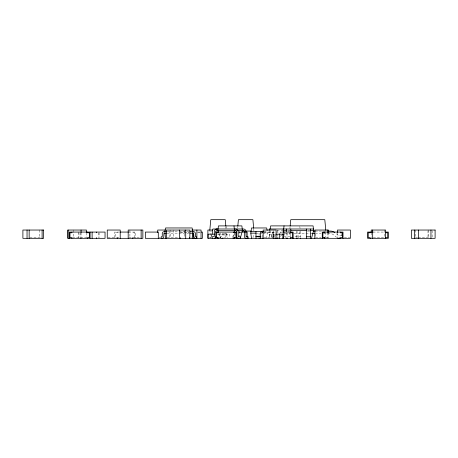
<?xml version="1.0" encoding="UTF-8"?>
<svg xmlns="http://www.w3.org/2000/svg" width="458" height="458" viewBox="0 0 458 458"><rect width="100%" height="100%" fill="white"/><g stroke="black" fill="none" stroke-linecap="round" stroke-linejoin="round"><path stroke-width="0.34" stroke-dasharray="2.29 1.72" d="M237.622 228.221L237.748 226.796M290.103 226.378L289.645 231.072L285.815 231.072M266.688 238.326L267.386 231.588L262.852 231.588M225.365 237.662L226.023 233.048M252.993 237.662L253.463 234.37M225.909 228.376L226.206 226.515M324.796 238.326L325.907 233.66M232.761 237.026L233.626 233.792M233.414 237.026L234.278 233.792M298.284 237.679L300.013 231.204M279.397 233.614L280.754 232.521A7.574 7.574 0 0 1 282.26 231.668M279.964 236.5L282.054 234.788M190.677 230.036L192.062 230.036M276.953 230.551L283.09 230.551M287.235 230.551L289.679 230.551M307.667 230.551L309.791 230.551M211.802 231.072L209.73 231.072L210.674 237.662M307.421 231.072L309.74 231.072M315.241 231.072L327.184 231.072M166.947 231.588L188.627 231.588M119.366 232.074L114.649 232.074L114.649 237.628M128.566 232.074L135.408 232.074L135.408 238.326M180.269 232.074L189.114 232.074M197.644 232.074L200.364 232.074M238.973 232.074L241.017 232.074M263.928 232.074L282.071 232.074M373.012 232.074L385.041 232.074M180.269 232.773L189.114 232.773M197.644 232.773L200.364 232.773M238.973 232.773L241.017 232.773M263.928 232.773L274.995 232.773L274.995 232.074M166.947 233.145L188.627 233.145M255.988 233.145L262.205 233.145L262.205 237.021M262.852 233.145L267.386 233.145M291.07 233.66L285.208 233.66A4.986 4.986 0 0 0 284.08 233.792M293.91 233.66L311.846 233.66M315.241 233.66L320.984 233.66M323.772 233.66L330.344 233.66A4.986 4.986 0 0 1 333.498 234.788L336.636 237.353M217.59 234.181L229.842 234.181L229.842 237.633M269.207 234.181L275.395 234.181M276.168 235.733L271.52 235.733L271.52 237.679M342.046 235.733L339.252 235.733A1.695 1.695 0 0 1 338.353 235.412L335.113 232.761M273.249 236.769L275.321 236.769M283.783 236.769L290.796 236.769M295.004 236.769L300.637 236.769M29.839 237.29L41.426 237.29M72.541 237.29L86.436 237.29M107.945 237.29L116.12 237.29M116.801 237.29L118.845 237.29M128.87 237.29L140.457 237.29M159.075 237.29L160.437 237.29M167.09 237.29L178.672 237.29M209.249 237.29L211.293 237.29M219.474 237.29L220.836 237.29M263.825 237.29L272.687 237.29M315.476 237.29L320.944 237.29M325.695 237.29L328.426 237.29M344.273 237.29L349.729 237.29M373.276 237.29L384.949 237.29M415.561 237.29L417.604 237.29M418.286 237.29L428.511 237.29M284.235 233.145L285.443 237.679M270.14 230.551L272.041 237.679M226.498 233.145L227.706 237.679M219.256 233.145L220.464 237.679M218.781 233.792L219.811 237.679M290.761 238.326L289.645 233.66L289.645 231.719M299.784 226.515L300.082 228.376M225.628 232.887L225.805 234.181M253.743 228.937L253.938 231.072M225.92 226.796L226.046 228.221M238.75 231.25L238.767 236.46M432.134 230.729L432.134 237.633M428.511 230.036L428.511 237.633M427.995 230.695L427.995 237.29M415.561 230.036L415.561 238.326M384.182 230.036L384.182 238.326M371.232 232.801L371.232 237.633M341.72 233.466L341.72 236.935M337.46 232.801L337.46 237.29M328.426 232.801L328.426 238.326M327.762 232.801L327.762 238.326M315.476 230.036L315.476 237.633M300.637 231.25L300.637 236.981M297.076 231.25L297.076 236.981M296.492 231.25L296.492 236.981M290.796 233.649L290.796 236.981M287.235 232.945L287.235 236.981M286.651 232.945L286.651 236.981M277.393 230.013L277.393 236.981M273.455 232.074L273.455 238.326M273.249 230.597L273.249 236.981M273.094 234.181L273.094 236.941L273.048 232.773M272.401 232.074L272.401 237.628M269.413 234.181L269.413 237.633M269.207 230.294L269.207 237.633M259.096 233.151L259.096 236.254M239.431 231.072L239.431 235.687M235.046 233.466L235.046 236.935M234.21 232.773L234.21 236.935M226.733 234.181L226.733 237.633M224.237 233.048L224.237 237.662M223.739 232.996L223.739 236.511A1.815 1.815 0 0 1 223.676 236.981M222.182 232.945L222.159 236.609L220.109 236.769L220.109 238.326M220.836 232.801L220.836 238.326M211.802 235.028L211.802 237.662M211.19 234.181L211.19 237.633M184.465 230.036L184.465 237.29M173.284 230.036L173.284 237.29M170.662 230.036L170.662 238.326M169.139 230.729L169.139 237.633M134.761 237.628L134.761 232.773L132.814 232.773L132.814 232.074M129.906 230.036L129.906 238.326M117.242 232.074L117.242 232.773L115.296 232.773L115.296 237.628M99.094 232.773L99.094 237.628M98.447 232.773L98.447 237.628M86.436 232.801L86.436 237.633M81.06 232.801L81.06 237.29M80.717 232.801L80.717 237.29M78.988 232.773L78.988 237.628M78.335 232.074L78.335 237.628M73.486 230.036L73.486 238.326M39.474 230.036L39.474 237.29"/><path stroke-width="0.69" d="M209.793 230.363L210.766 219.674L225.267 219.674L225.851 226.086M237.816 226.086L238.4 219.674L252.896 219.674L253.675 228.221M290.172 225.708L290.761 219.674L324.796 219.674L325.838 230.403M192.131 238.326L192.824 231.588L192.131 227.964L165.544 227.964L164.851 231.588L165.544 238.326M212.117 234.181L212.833 229L243.759 229.017A2.593 2.593 0 0 1 245.992 231.25L246.02 236.58L248.081 236.769L248.081 238.326M270.14 229L270.638 225.891L313.095 225.891L313.587 230.551L311.514 238.326M284.04 225.891L283.542 230.551L284.063 232.498M251.499 238.326L250.807 233.145L251.499 227.964L266.688 227.964L267.151 230.38M233.975 232.498L234.49 230.551L233.992 225.891M240.313 238.326L242.385 230.551L241.887 225.891L218.409 225.891L217.916 230.551L218.432 232.498M216.829 229L216.542 229.017A2.593 2.593 0 0 0 214.31 231.25L214.275 236.58L212.214 236.769L212.214 238.326M217.481 229L217.195 229.017A2.593 2.593 0 0 0 216.537 229.195M313.587 229L269.207 229L269.207 230.294M165.893 230.036L157.712 230.036L157.712 232.675M192.062 230.036L201.039 230.036L201.039 238.326M212.655 230.036L207.886 230.036L207.886 238.326L350.41 238.326L350.41 230.036L337.46 230.036L337.46 232.675M236.168 230.551L216.88 230.551A1.036 1.036 0 0 0 215.844 231.588L215.821 238.326M237.553 230.551L243.421 230.551A1.036 1.036 0 0 1 244.458 231.588L244.458 236.511A1.815 1.815 0 0 0 246.272 238.326M283.542 230.551L286.651 230.551M290.796 230.551L306.339 230.551M310.478 230.551L313.587 230.551M242.196 231.072L244.956 231.072M245.648 231.072L251.173 231.072M313.255 231.072L314.657 231.072M328.46 231.072L330.773 231.084A7.574 7.574 0 0 1 334.798 232.521M166.248 231.588L164.061 231.605A2.078 2.078 0 0 0 162.275 233.391L162.264 236.574L161.233 236.769L161.233 238.326M190.024 231.588L193.614 231.605A2.078 2.078 0 0 1 195.4 233.391L195.406 236.534L196.442 236.769L196.442 238.326M250.807 231.588L263.499 231.588M120.076 232.074L128.566 232.074M201.045 232.074L202.407 232.074L202.407 238.326L145.363 238.326L145.363 232.074L158.296 232.074L158.296 238.326M215.581 232.074L236.58 232.074M241.698 232.074L247.143 232.074L247.143 238.326M263.247 232.074L260.528 232.074L260.528 238.326M282.781 232.074L293.16 232.074L293.16 238.326M373.012 232.074L367.585 232.074L367.585 238.326L388.344 238.326L388.344 232.074L385.75 232.074L385.75 232.773L387.697 232.773L387.697 237.628L385.75 237.628L385.75 238.326M166.248 233.145L163.924 233.345L163.815 236.254A1.832 1.832 0 0 1 162 238.326M190.024 233.145L193.654 233.254L193.86 236.254A1.832 1.832 0 0 0 195.675 238.326M250.807 233.145L255.988 233.145M312.551 233.66L314.657 233.66M214.854 234.181L208.081 234.181L208.081 238.326M275.842 234.181L283.193 234.181M255.988 236.299L260.82 236.299M255.988 236.769L260.82 236.769M306.339 236.769L310.478 236.769M235.578 229L235.864 229.017A2.593 2.593 0 0 1 238.097 231.25L238.131 236.58L240.187 236.769L240.187 238.326M430.955 230.036L430.955 238.326M418.526 230.036L418.526 238.326M414.381 230.036L414.381 238.326M385.63 238.326L385.63 230.036L371.232 230.036L371.232 232.675M372.68 230.036L372.68 238.326M370.179 232.074L370.179 232.773L368.232 232.773L368.232 237.628L370.179 237.628L370.179 238.326M343.019 238.326L343.019 232.074L322.26 232.074L322.26 238.326M340.426 232.074L340.426 232.773L342.372 232.773L342.372 237.628L340.426 237.628L340.426 238.326M339.773 237.628L339.773 238.326M328.426 232.675L328.426 230.036L314.812 230.036L314.812 238.326M327.762 230.036L327.762 232.675M324.854 232.074L324.854 232.773L322.907 232.773L322.907 237.628L324.854 237.628L324.854 238.326M324.201 237.628L324.201 238.326M310.478 229L310.478 238.326M306.339 229L306.339 238.326M300.637 237.948L300.637 238.326M297.076 237.948L297.076 238.326M296.492 237.948L296.492 238.326M292.931 237.948L292.931 238.326M290.796 229L290.796 231.588M290.796 237.948L290.796 238.326M290.561 232.074L290.561 232.773L292.507 232.773L292.507 237.628L290.561 237.628L290.561 238.326M287.235 237.948L287.235 238.326M286.651 229L286.651 231.588M286.651 237.948L286.651 238.326M283.193 229L283.193 238.326M283.09 237.948L283.09 238.326M282.987 234.181L282.987 238.326M279.306 234.181L279.306 238.326M277.393 237.948L277.393 238.326M276.094 238.326L276.094 230.036L263.144 230.036L263.144 238.326M274.995 237.628L274.995 238.326M273.455 237.628L273.455 238.326M273.249 237.948L273.249 238.326M262.205 231.588L262.205 232.624M262.205 237.879L262.205 238.326M259.096 237.879L259.096 238.326M255.988 231.588L255.988 238.326M236.58 238.326L236.563 231.588A1.036 1.036 0 0 0 235.526 230.551M234.21 237.628L234.21 238.326M233.986 232.074L233.986 232.773L235.933 232.773L235.933 237.628L233.986 237.628L233.986 238.326M233.099 237.628L233.099 238.326M218.42 232.074L218.42 232.773L216.474 232.773L216.474 237.628L218.42 237.628L218.42 238.326M217.527 232.074L217.527 232.773M217.527 237.628L217.527 238.326M196.894 230.036L196.894 238.326M193.196 232.773L193.196 238.326M189.858 238.326L189.858 230.036L166.403 230.036L166.403 238.326M189.475 237.628L189.475 238.326M185.719 230.036L185.719 238.326M180.269 237.628L180.269 238.326M179.353 230.036L179.353 238.326M141.138 230.036L141.138 238.326M132.814 237.628L132.814 238.326M128.188 238.326L128.188 230.036L142.856 230.036L142.856 238.326L107.258 238.326L107.258 230.036L120.208 230.036L120.208 238.326M117.242 237.628L117.242 238.326M96.501 232.074L96.501 232.773M96.501 237.628L96.501 238.326M92.115 232.074L92.115 238.326M90.083 232.074L90.083 238.326M87.489 232.074L87.489 232.773L89.436 232.773L89.436 237.628L87.489 237.628L87.489 238.326M86.436 232.675L86.436 230.036L67.767 230.036L67.767 238.326L105.042 238.326L105.042 232.074L69.324 232.074L69.324 238.326M81.06 230.036L81.06 232.675M80.934 237.628L80.934 238.326M71.917 232.074L71.917 232.773L69.971 232.773L69.971 237.628L71.917 237.628L71.917 238.326M68.11 230.036L68.11 238.326M42.107 230.036L42.107 238.326M29.157 230.036L29.157 238.326M27.045 230.036L27.045 238.326M215.844 236.511A1.815 1.815 0 0 1 214.029 238.326M238.378 238.326A1.815 1.815 0 0 1 236.563 236.511M339.349 238.326A4.282 4.282 0 0 1 337.46 237.885M278.092 237.885A4.282 4.282 0 0 1 276.203 238.326M215.787 237.948A1.815 1.815 0 0 1 214.682 238.326M239.03 238.326A1.815 1.815 0 0 1 237.925 237.948M223.029 237.948A1.815 1.815 0 0 1 221.924 238.326M43.619 230.036L22.9 230.036L22.9 238.326L43.619 238.326L43.619 230.036M435.1 230.036L411.416 230.036L411.416 238.326L435.1 238.326L435.1 230.036"/></g></svg>
